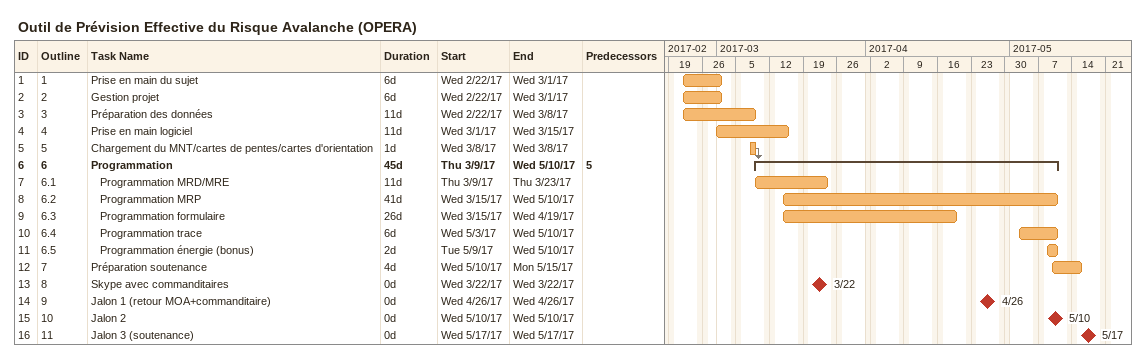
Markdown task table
Outil de Prévision Effective du Risque Avalanche (OPERA)

| ID | WBS | Task | Duration | Start | Finish | Predecessors |
|---|---|---|---|---|---|---|
| 1 | 1 | Prise en main du sujet | 6d | 2017-02-22 | 2017-03-01 |  |
| 2 | 2 | Gestion projet | 6d | 2017-02-22 | 2017-03-01 |  |
| 3 | 3 | Préparation des données | 11d | 2017-02-22 | 2017-03-08 |  |
| 4 | 4 | Prise en main logiciel | 11d | 2017-03-01 | 2017-03-15 |  |
| 5 | 5 | Chargement du MNT/cartes de pentes/cartes d'orientation | 1d | 2017-03-08 | 2017-03-08 |  |
| 6 | 6 | **Programmation** | 45d | 2017-03-09 | 2017-05-10 | 5 |
| 7 | 6.1 | Programmation MRD/MRE | 11d | 2017-03-09 | 2017-03-23 |  |
| 8 | 6.2 | Programmation MRP | 41d | 2017-03-15 | 2017-05-10 |  |
| 9 | 6.3 | Programmation formulaire | 26d | 2017-03-15 | 2017-04-19 |  |
| 10 | 6.4 | Programmation trace | 6d | 2017-05-03 | 2017-05-10 |  |
| 11 | 6.5 | Programmation énergie (bonus) | 2d | 2017-05-09 | 2017-05-10 |  |
| 12 | 7 | Préparation soutenance | 4d | 2017-05-10 | 2017-05-15 |  |
| 13 | 8 | Skype avec commanditaires | 0d | 2017-03-22 | 2017-03-22 |  |
| 14 | 9 | Jalon 1 (retour MOA+commanditaire) | 0d | 2017-04-26 | 2017-04-26 |  |
| 15 | 10 | Jalon 2 | 0d | 2017-05-10 | 2017-05-10 |  |
| 16 | 11 | Jalon 3 (soutenance) | 0d | 2017-05-17 | 2017-05-17 |  |
